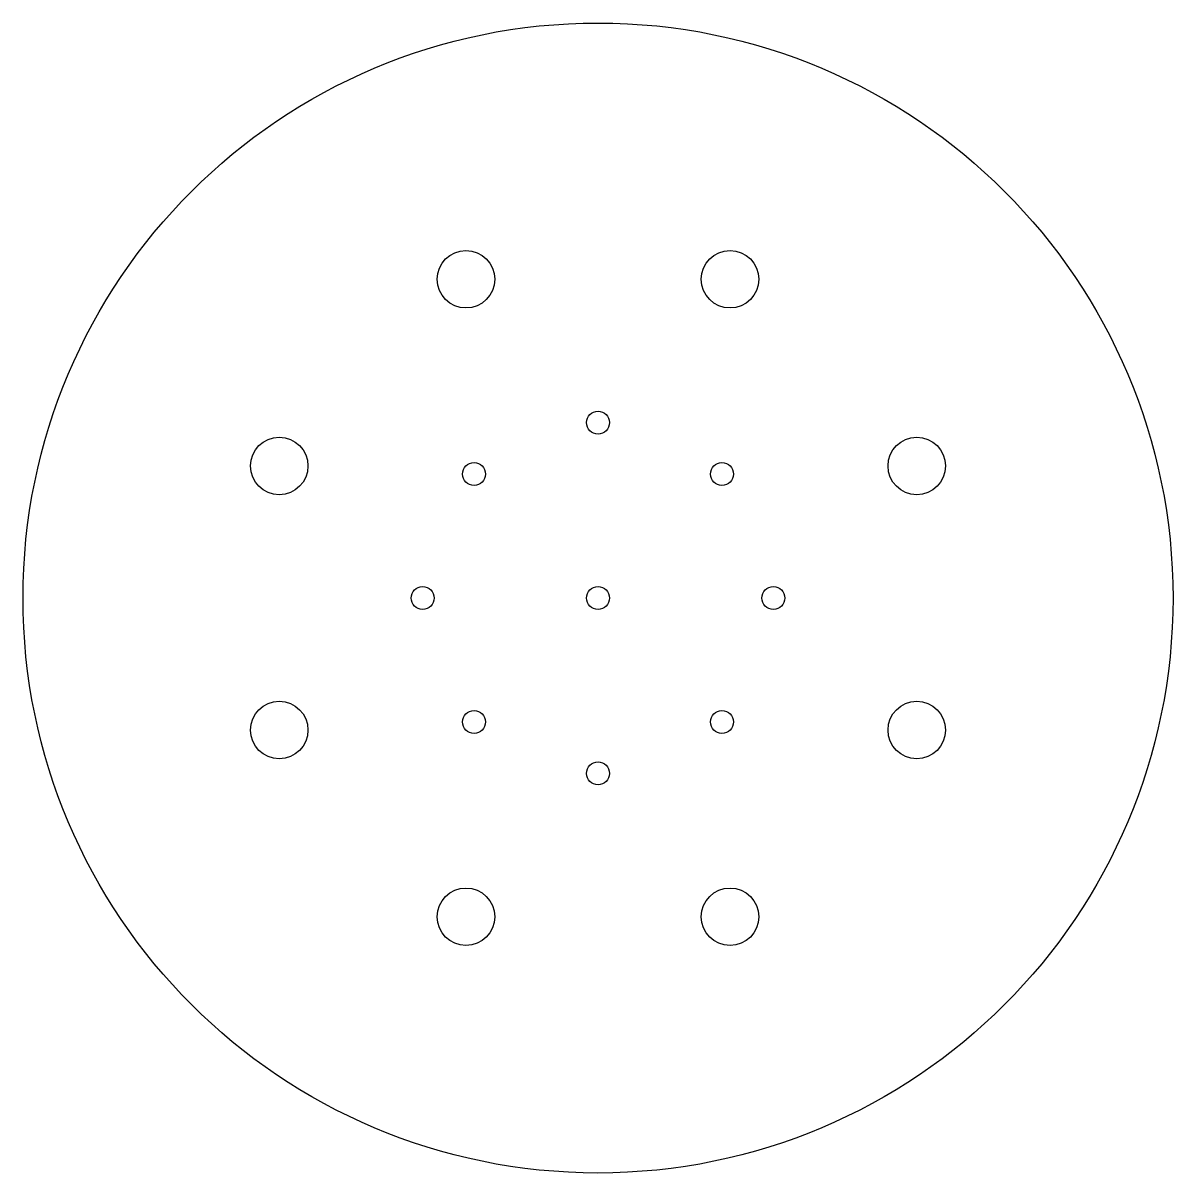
# Model space of a CAD drawing. Header units: millimetres. Extents: x -50 to 50, y -50 to 50.
import ezdxf

# ---------------------------------------------------------------- set-up
doc = ezdxf.new("R2010")
doc.units = ezdxf.units.MM

msp = doc.modelspace()

# ---------------------------------------------------------------- linework, layer by layer
for centre, radius in [((0, 0), 50), ((-11.48, 27.72), 2.5), ((11.48, 27.72), 2.5), ((0, 15.25), 1), ((-27.72, 11.48), 2.5), ((27.72, 11.48), 2.5), ((-10.78, 10.78), 1), ((10.78, 10.78), 1), ((0, 0), 1), ((15.25, 0), 1), ((-15.25, 0), 1), ((-27.72, -11.48), 2.5), ((27.72, -11.48), 2.5), ((-10.78, -10.78), 1), ((10.78, -10.78), 1), ((0, -15.25), 1), ((-11.48, -27.72), 2.5), ((11.48, -27.72), 2.5)]:
    msp.add_circle(centre, radius)

doc.saveas('drawing.dxf')
